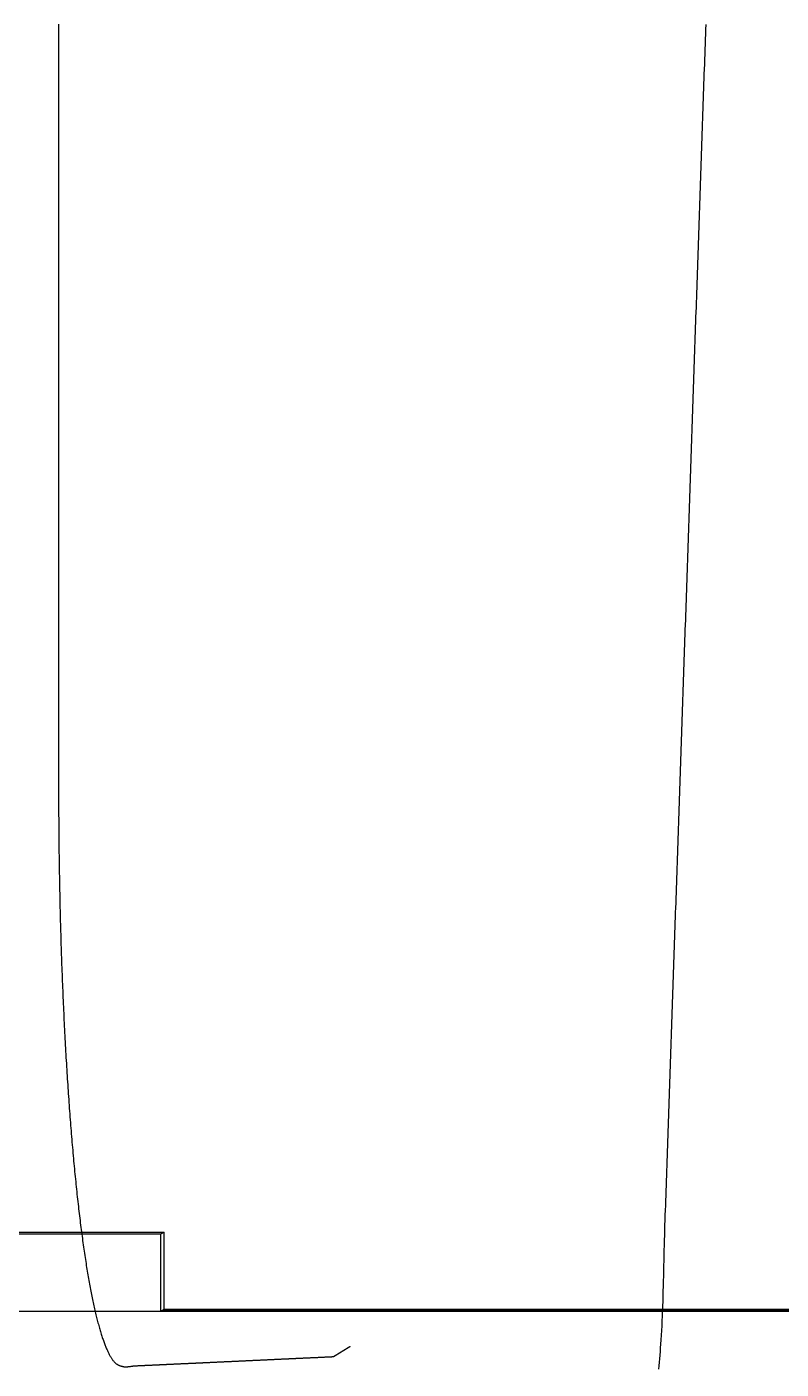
# Model space of a CAD drawing. Header units: millimetres. Extents: x -226 to 218, y -257 to 254.
# Drawn here: x -179.8 to -141.2, y -101.8 to -33.1 of the extents above; entities that cross this region are included whole.
import ezdxf

# ---------------------------------------------------------------- set-up
doc = ezdxf.new("R2010")
doc.units = ezdxf.units.MM
doc.layers.add('SKETCH', color=5, linetype='Continuous')
doc.layers.add('VISIBLE', color=7, linetype='Continuous')

msp = doc.modelspace()

# ---------------------------------------------------------------- linework, layer by layer
at = {"layer": 'SKETCH', "flags": 128}
for points in [[(-178.151, -32.928), (-178.151, -33.182), (-178.151, -33.436), (-178.151, -33.69), (-178.151, -33.944), (-178.151, -34.198), (-178.151, -34.451), (-178.151, -34.705), (-178.151, -34.959), (-178.151, -35.213), (-178.151, -35.467), (-178.151, -35.721), (-178.151, -35.974), (-178.151, -36.228), (-178.151, -36.482), (-178.151, -36.736), (-178.151, -36.99), (-178.151, -37.243), (-178.151, -37.497), (-178.151, -37.751), (-178.151, -38.005), (-178.151, -38.259), (-178.151, -38.512), (-178.151, -38.766), (-178.151, -39.02), (-178.151, -39.274), (-178.151, -39.528), (-178.151, -39.781), (-178.151, -40.035), (-178.151, -40.289), (-178.151, -40.543), (-178.151, -40.797), (-178.151, -41.05), (-178.151, -41.304), (-178.151, -41.558), (-178.151, -41.812), (-178.151, -42.066), (-178.151, -42.319), (-178.151, -42.573), (-178.151, -42.827), (-178.151, -43.081), (-178.151, -43.335), (-178.151, -43.588), (-178.151, -43.842), (-178.151, -44.096), (-178.151, -44.35), (-178.151, -44.603), (-178.151, -44.857), (-178.151, -45.111), (-178.151, -45.365), (-178.151, -45.619), (-178.151, -45.872), (-178.151, -46.126), (-178.151, -46.38), (-178.151, -46.634), (-178.151, -46.888), (-178.151, -47.141), (-178.151, -47.395), (-178.151, -47.649), (-178.151, -47.903), (-178.151, -48.157), (-178.151, -48.41), (-178.151, -48.664), (-178.151, -48.918), (-178.151, -49.172), (-178.151, -49.426), (-178.151, -49.679), (-178.151, -49.933), (-178.151, -50.187), (-178.151, -50.441), (-178.151, -50.695), (-178.151, -50.948), (-178.151, -51.202), (-178.151, -51.456), (-178.151, -51.71), (-178.151, -51.964), (-178.151, -52.217), (-178.151, -52.471), (-178.151, -52.725), (-178.151, -52.979), (-178.151, -53.233), (-178.151, -53.486), (-178.151, -53.74), (-178.151, -53.994), (-178.151, -54.248), (-178.151, -54.502), (-178.151, -54.756), (-178.151, -55.009), (-178.151, -55.263), (-178.151, -55.517), (-178.151, -55.771), (-178.151, -56.025), (-178.151, -56.279), (-178.151, -56.533), (-178.151, -56.786), (-178.151, -57.04), (-178.151, -57.294), (-178.151, -57.548), (-178.151, -57.802), (-178.151, -58.056), (-178.151, -58.309), (-178.151, -58.563), (-178.151, -58.817), (-178.151, -59.071), (-178.151, -59.325), (-178.151, -59.579), (-178.151, -59.832), (-178.151, -60.086), (-178.151, -60.34), (-178.151, -60.594), (-178.151, -60.848), (-178.151, -61.101), (-178.151, -61.355), (-178.151, -61.609), (-178.151, -61.863), (-178.151, -62.117), (-178.151, -62.37), (-178.151, -62.624), (-178.151, -62.878), (-178.151, -63.132), (-178.151, -63.386), (-178.151, -63.639), (-178.151, -63.893), (-178.151, -64.147), (-178.151, -64.401), (-178.151, -64.655), (-178.151, -64.908), (-178.151, -65.162), (-178.151, -65.416), (-178.151, -65.67), (-178.151, -65.925), (-178.152, -66.181), (-178.152, -66.439), (-178.152, -66.698), (-178.152, -66.957), (-178.152, -67.218), (-178.153, -67.479), (-178.153, -67.74), (-178.153, -68.002), (-178.154, -68.263), (-178.154, -68.523), (-178.154, -68.783), (-178.154, -69.042), (-178.155, -69.3), (-178.155, -69.556), (-178.155, -69.811), (-178.155, -70.064), (-178.155, -70.314), (-178.154, -70.563), (-178.154, -70.809), (-178.154, -71.052), (-178.153, -71.291), (-178.152, -71.528), (-178.151, -71.761), (-178.151, -71.954), (-178.15, -72.144), (-178.149, -72.332), (-178.148, -72.518), (-178.148, -72.702), (-178.147, -72.885), (-178.146, -73.065), (-178.145, -73.245), (-178.144, -73.423), (-178.143, -73.599), (-178.142, -73.775), (-178.141, -73.95), (-178.139, -74.124), (-178.138, -74.298), (-178.136, -74.471), (-178.135, -74.643), (-178.133, -74.816), (-178.131, -74.989), (-178.13, -75.161), (-178.127, -75.335), (-178.125, -75.508), (-178.123, -75.682), (-178.12, -75.857), (-178.118, -76.032), (-178.115, -76.209), (-178.112, -76.385), (-178.109, -76.561), (-178.106, -76.737), (-178.102, -76.913), (-178.099, -77.089), (-178.095, -77.264), (-178.092, -77.44), (-178.088, -77.615), (-178.084, -77.791), (-178.08, -77.966), (-178.076, -78.14), (-178.072, -78.315), (-178.068, -78.489), (-178.063, -78.664), (-178.059, -78.837), (-178.054, -79.011), (-178.049, -79.184), (-178.045, -79.357), (-178.04, -79.529), (-178.034, -79.701), (-178.029, -79.873), (-178.024, -80.044), (-178.019, -80.215), (-178.013, -80.386), (-178.007, -80.556), (-178.002, -80.726), (-177.996, -80.896), (-177.99, -81.066), (-177.984, -81.235), (-177.977, -81.405), (-177.971, -81.573), (-177.965, -81.742), (-177.958, -81.91), (-177.951, -82.078), (-177.945, -82.246), (-177.938, -82.413), (-177.931, -82.58), (-177.924, -82.746), (-177.917, -82.912), (-177.909, -83.078), (-177.902, -83.243), (-177.894, -83.407), (-177.887, -83.571), (-177.879, -83.735), (-177.871, -83.898), (-177.863, -84.06), (-177.855, -84.222), (-177.847, -84.384), (-177.839, -84.545), (-177.83, -84.706), (-177.822, -84.866), (-177.813, -85.026), (-177.805, -85.186), (-177.796, -85.345), (-177.787, -85.504), (-177.778, -85.662), (-177.769, -85.82), (-177.76, -85.978), (-177.75, -86.134), (-177.741, -86.291), (-177.731, -86.447), (-177.722, -86.602), (-177.712, -86.757), (-177.702, -86.911), (-177.692, -87.065), (-177.682, -87.218), (-177.672, -87.37), (-177.662, -87.522), (-177.652, -87.673), (-177.641, -87.823), (-177.631, -87.973), (-177.62, -88.122), (-177.61, -88.271), (-177.599, -88.419), (-177.588, -88.566), (-177.577, -88.714), (-177.566, -88.86), (-177.555, -89.006), (-177.544, -89.152), (-177.532, -89.297), (-177.521, -89.441), (-177.509, -89.585), (-177.498, -89.728), (-177.486, -89.87), (-177.474, -90.012), (-177.462, -90.153), (-177.45, -90.293), (-177.438, -90.433), (-177.426, -90.572), (-177.414, -90.71), (-177.401, -90.848), (-177.389, -90.985), (-177.376, -91.121), (-177.364, -91.256), (-177.351, -91.39), (-177.338, -91.524), (-177.326, -91.657), (-177.313, -91.789), (-177.3, -91.921), (-177.286, -92.052), (-177.273, -92.183), (-177.26, -92.313), (-177.247, -92.442), (-177.233, -92.57), (-177.219, -92.698), (-177.206, -92.825), (-177.192, -92.951), (-177.178, -93.077), (-177.164, -93.201), (-177.15, -93.325), (-177.136, -93.448), (-177.122, -93.571), (-177.108, -93.692), (-177.094, -93.813), (-177.079, -93.933), (-177.065, -94.052), (-177.05, -94.17), (-177.036, -94.287), (-177.021, -94.404), (-177.007, -94.519), (-176.992, -94.634), (-176.977, -94.748), (-176.962, -94.861), (-176.947, -94.974), (-176.932, -95.086), (-176.916, -95.197), (-176.901, -95.307), (-176.886, -95.417), (-176.87, -95.525), (-176.855, -95.633), (-176.839, -95.74), (-176.823, -95.846), (-176.808, -95.951), (-176.792, -96.056), (-176.776, -96.159), (-176.76, -96.262), (-176.744, -96.364), (-176.728, -96.464), (-176.712, -96.564), (-176.696, -96.663), (-176.68, -96.761), (-176.663, -96.858), (-176.647, -96.954), (-176.631, -97.049), (-176.614, -97.143), (-176.598, -97.237), (-176.581, -97.329), (-176.565, -97.421), (-176.548, -97.512), (-176.531, -97.601), (-176.514, -97.691), (-176.497, -97.779), (-176.481, -97.866), (-176.464, -97.952), (-176.447, -98.038), (-176.429, -98.122), (-176.412, -98.205), (-176.395, -98.288), (-176.378, -98.37), (-176.361, -98.45), (-176.343, -98.53), (-176.326, -98.609), (-176.308, -98.686), (-176.291, -98.763), (-176.273, -98.839), (-176.256, -98.913), (-176.238, -98.987), (-176.22, -99.059), (-176.203, -99.131), (-176.185, -99.202), (-176.167, -99.272), (-176.149, -99.341), (-176.131, -99.409), (-176.113, -99.476), (-176.095, -99.542), (-176.077, -99.607), (-176.058, -99.671), (-176.04, -99.734), (-176.022, -99.796), (-176.004, -99.857), (-175.985, -99.918), (-175.967, -99.977), (-175.948, -100.035), (-175.93, -100.092), (-175.911, -100.148), (-175.893, -100.203), (-175.874, -100.257), (-175.856, -100.31), (-175.837, -100.362), (-175.819, -100.413), (-175.8, -100.463), (-175.781, -100.511), (-175.763, -100.559), (-175.744, -100.606), (-175.725, -100.652), (-175.706, -100.697), (-175.688, -100.74), (-175.669, -100.783), (-175.65, -100.825), (-175.631, -100.866), (-175.612, -100.905), (-175.593, -100.944), (-175.574, -100.982), (-175.555, -101.018), (-175.536, -101.054), (-175.517, -101.088), (-175.498, -101.122), (-175.479, -101.154), (-175.46, -101.186), (-175.44, -101.216), (-175.421, -101.245), (-175.402, -101.273), (-175.383, -101.3), (-175.364, -101.326), (-175.345, -101.351), (-175.325, -101.375), (-175.306, -101.397), (-175.288, -101.418), (-175.269, -101.437), (-175.25, -101.455), (-175.231, -101.471), (-175.212, -101.487), (-175.193, -101.501), (-175.175, -101.514), (-175.156, -101.527), (-175.137, -101.538), (-175.118, -101.548), (-175.099, -101.558), (-175.08, -101.567), (-175.061, -101.576), (-175.041, -101.584), (-175.022, -101.591), (-175.002, -101.598), (-174.982, -101.604), (-174.962, -101.611), (-174.942, -101.617), (-174.921, -101.623), (-174.901, -101.629), (-174.88, -101.635), (-174.854, -101.641), (-174.828, -101.646), (-174.802, -101.65), (-174.775, -101.653), (-174.748, -101.655), (-174.721, -101.655), (-174.694, -101.655), (-174.666, -101.654), (-174.638, -101.653), (-174.61, -101.65), (-174.582, -101.648), (-174.553, -101.644), (-174.525, -101.641), (-174.496, -101.637), (-174.468, -101.633), (-174.439, -101.629), (-174.41, -101.625), (-174.382, -101.621), (-174.353, -101.617), (-174.325, -101.614), (-174.296, -101.61), (-174.268, -101.608), (-174.24, -101.605), (-174.212, -101.604), (-174.184, -101.602), (-174.156, -101.601), (-174.128, -101.6), (-174.101, -101.599), (-174.073, -101.597), (-174.045, -101.596), (-174.017, -101.595), (-173.989, -101.593), (-173.962, -101.592), (-173.934, -101.591), (-173.906, -101.59), (-173.878, -101.588), (-173.85, -101.587), (-173.823, -101.586), (-173.795, -101.584), (-173.767, -101.583), (-173.739, -101.582), (-173.711, -101.58), (-173.684, -101.579), (-173.656, -101.578), (-173.628, -101.577), (-173.6, -101.575), (-173.572, -101.574), (-173.545, -101.573), (-173.517, -101.571), (-173.489, -101.57), (-173.461, -101.569), (-173.433, -101.568), (-173.406, -101.566), (-173.378, -101.565), (-173.35, -101.564), (-173.322, -101.562), (-173.294, -101.561), (-173.267, -101.56), (-173.239, -101.559), (-173.211, -101.557), (-173.183, -101.556), (-173.156, -101.555), (-173.128, -101.553), (-173.1, -101.552), (-173.072, -101.551), (-173.044, -101.55), (-173.017, -101.548), (-172.989, -101.547), (-172.961, -101.546), (-172.933, -101.544), (-172.905, -101.543), (-172.878, -101.542), (-172.85, -101.541), (-172.822, -101.539), (-172.794, -101.538), (-172.767, -101.537), (-172.739, -101.535), (-172.711, -101.534), (-172.683, -101.533), (-172.655, -101.531), (-172.628, -101.53), (-172.6, -101.529), (-172.572, -101.528), (-172.544, -101.526), (-172.517, -101.525), (-172.489, -101.524), (-172.461, -101.522), (-172.433, -101.521), (-172.406, -101.52), (-172.378, -101.519), (-172.35, -101.517), (-172.322, -101.516), (-172.294, -101.515), (-172.267, -101.513), (-172.239, -101.512), (-172.211, -101.511), (-172.183, -101.51), (-172.156, -101.508), (-172.128, -101.507), (-172.1, -101.506), (-172.072, -101.504), (-172.045, -101.503), (-172.017, -101.502), (-171.989, -101.501), (-171.961, -101.499), (-171.934, -101.498), (-171.906, -101.497), (-171.878, -101.495), (-171.85, -101.494), (-171.823, -101.493), (-171.795, -101.492), (-171.767, -101.49), (-171.739, -101.489), (-171.712, -101.488), (-171.684, -101.486), (-171.656, -101.485), (-171.628, -101.484), (-171.601, -101.483), (-171.573, -101.481), (-171.545, -101.48), (-171.517, -101.479), (-171.49, -101.477), (-171.462, -101.476), (-171.434, -101.475), (-171.406, -101.474), (-171.379, -101.472), (-171.351, -101.471), (-171.323, -101.47), (-171.295, -101.468), (-171.268, -101.467), (-171.24, -101.466), (-171.212, -101.465), (-171.184, -101.463), (-171.157, -101.462), (-171.129, -101.461), (-171.101, -101.459), (-171.073, -101.458), (-171.046, -101.457), (-171.018, -101.456), (-170.99, -101.454), (-170.963, -101.453), (-170.935, -101.452), (-170.907, -101.45), (-170.879, -101.449), (-170.852, -101.448), (-170.824, -101.447), (-170.796, -101.445), (-170.768, -101.444), (-170.741, -101.443), (-170.713, -101.441), (-170.685, -101.44), (-170.658, -101.439), (-170.63, -101.437), (-170.602, -101.436), (-170.574, -101.435), (-170.547, -101.434), (-170.519, -101.432), (-170.491, -101.431), (-170.463, -101.43), (-170.436, -101.428), (-170.408, -101.427), (-170.38, -101.426), (-170.353, -101.425), (-170.325, -101.423), (-170.297, -101.422), (-170.269, -101.421), (-170.242, -101.419), (-170.214, -101.418), (-170.186, -101.417), (-170.159, -101.416), (-170.131, -101.414), (-170.103, -101.413), (-170.075, -101.412), (-170.048, -101.41), (-170.02, -101.409), (-169.992, -101.408), (-169.965, -101.407), (-169.937, -101.405), (-169.909, -101.404), (-169.882, -101.403), (-169.854, -101.401), (-169.826, -101.4), (-169.798, -101.399), (-169.771, -101.398), (-169.743, -101.396), (-169.715, -101.395), (-169.688, -101.394), (-169.66, -101.392), (-169.632, -101.391), (-169.605, -101.39), (-169.577, -101.389), (-169.549, -101.387), (-169.521, -101.386), (-169.494, -101.385), (-169.466, -101.383), (-169.438, -101.382), (-169.411, -101.381), (-169.383, -101.38), (-169.355, -101.378), (-169.328, -101.377), (-169.3, -101.376), (-169.272, -101.375), (-169.245, -101.373), (-169.217, -101.372), (-169.189, -101.371), (-169.162, -101.369), (-169.134, -101.368), (-169.106, -101.367), (-169.079, -101.366), (-169.051, -101.364), (-169.023, -101.363), (-168.995, -101.362), (-168.968, -101.36), (-168.94, -101.359), (-168.912, -101.358), (-168.885, -101.357), (-168.857, -101.355), (-168.829, -101.354), (-168.802, -101.353), (-168.774, -101.351), (-168.746, -101.35), (-168.718, -101.349), (-168.691, -101.348), (-168.663, -101.346), (-168.635, -101.345), (-168.608, -101.344), (-168.58, -101.342), (-168.552, -101.341), (-168.524, -101.34), (-168.497, -101.339), (-168.469, -101.337), (-168.441, -101.336), (-168.413, -101.335), (-168.386, -101.333), (-168.358, -101.332), (-168.33, -101.331), (-168.303, -101.33), (-168.275, -101.328), (-168.247, -101.327), (-168.22, -101.326), (-168.192, -101.324), (-168.164, -101.323), (-168.137, -101.322), (-168.109, -101.321), (-168.081, -101.319), (-168.054, -101.318), (-168.026, -101.317), (-167.998, -101.315), (-167.971, -101.314), (-167.943, -101.313), (-167.915, -101.312), (-167.888, -101.31), (-167.86, -101.309), (-167.832, -101.308), (-167.805, -101.306), (-167.777, -101.305), (-167.749, -101.304), (-167.722, -101.303), (-167.694, -101.301), (-167.666, -101.3), (-167.639, -101.299), (-167.611, -101.297), (-167.584, -101.296), (-167.556, -101.295), (-167.528, -101.294), (-167.501, -101.292), (-167.473, -101.291), (-167.445, -101.29), (-167.418, -101.288), (-167.39, -101.287), (-167.362, -101.286), (-167.335, -101.285), (-167.307, -101.283), (-167.279, -101.282), (-167.252, -101.281), (-167.224, -101.28), (-167.197, -101.278), (-167.169, -101.277), (-167.141, -101.276), (-167.114, -101.274), (-167.086, -101.273), (-167.058, -101.272), (-167.031, -101.271), (-167.003, -101.269), (-166.976, -101.268), (-166.948, -101.267), (-166.92, -101.265), (-166.893, -101.264), (-166.865, -101.263), (-166.837, -101.262), (-166.81, -101.26), (-166.782, -101.259), (-166.755, -101.258), (-166.727, -101.256), (-166.699, -101.255), (-166.672, -101.254), (-166.644, -101.253), (-166.616, -101.251), (-166.589, -101.25), (-166.561, -101.249), (-166.534, -101.247), (-166.506, -101.246), (-166.478, -101.245), (-166.451, -101.244), (-166.423, -101.242), (-166.395, -101.241), (-166.368, -101.24), (-166.34, -101.238), (-166.313, -101.237), (-166.285, -101.236), (-166.257, -101.235), (-166.23, -101.233), (-166.202, -101.232), (-166.175, -101.231), (-166.147, -101.23), (-166.119, -101.228), (-166.092, -101.227), (-166.064, -101.226), (-166.037, -101.224), (-166.009, -101.223), (-165.981, -101.222), (-165.954, -101.221), (-165.926, -101.219), (-165.898, -101.218), (-165.871, -101.217), (-165.843, -101.215), (-165.816, -101.214), (-165.788, -101.213), (-165.76, -101.212), (-165.733, -101.21), (-165.705, -101.209), (-165.678, -101.208), (-165.65, -101.206), (-165.622, -101.205), (-165.595, -101.204), (-165.567, -101.203), (-165.54, -101.201), (-165.512, -101.2), (-165.485, -101.199), (-165.457, -101.198), (-165.429, -101.196), (-165.402, -101.195), (-165.374, -101.194), (-165.347, -101.192), (-165.319, -101.191), (-165.291, -101.19), (-165.264, -101.189), (-165.236, -101.187), (-165.209, -101.186), (-165.181, -101.185), (-165.153, -101.183), (-165.126, -101.182), (-165.098, -101.181), (-165.071, -101.18), (-165.043, -101.178), (-165.016, -101.177), (-164.988, -101.176), (-164.96, -101.174), (-164.933, -101.173), (-164.905, -101.172), (-164.877, -101.171), (-164.848, -101.169), (-164.818, -101.168), (-164.787, -101.166), (-164.756, -101.165), (-164.724, -101.164), (-164.692, -101.162), (-164.66, -101.161), (-164.627, -101.159), (-164.595, -101.158), (-164.563, -101.156), (-164.532, -101.155), (-164.501, -101.153), (-164.471, -101.152), (-164.442, -101.151), (-164.414, -101.149), (-164.387, -101.148), (-164.361, -101.147), (-164.337, -101.146), (-164.315, -101.145), (-164.294, -101.144), (-164.275, -101.143), (-164.258, -101.142), (-164.244, -101.141), (-164.239, -101.141), (-164.235, -101.141), (-164.23, -101.141), (-164.227, -101.14), (-164.223, -101.14), (-164.219, -101.14), (-164.216, -101.14), (-164.213, -101.14), (-164.21, -101.14), (-164.207, -101.139), (-164.204, -101.139), (-164.201, -101.139), (-164.199, -101.139), (-164.196, -101.139), (-164.194, -101.139), (-164.191, -101.139), (-164.189, -101.138), (-164.186, -101.138), (-164.184, -101.138), (-164.182, -101.138), (-164.179, -101.138), (-164.177, -101.138), (-164.174, -101.138), (-164.172, -101.137), (-164.169, -101.137), (-164.167, -101.137), (-164.164, -101.137), (-164.162, -101.137), (-164.159, -101.137), (-164.157, -101.136), (-164.154, -101.136), (-164.152, -101.136), (-164.15, -101.136), (-164.148, -101.136), (-164.145, -101.136), (-164.143, -101.136), (-164.141, -101.135), (-164.139, -101.135), (-164.137, -101.135), (-164.135, -101.135), (-164.132, -101.135), (-164.13, -101.135), (-164.128, -101.134), (-164.126, -101.134), (-164.125, -101.134), (-164.123, -101.134), (-164.121, -101.134), (-164.119, -101.134), (-164.117, -101.133), (-164.115, -101.133), (-164.114, -101.133), (-164.112, -101.133), (-164.11, -101.133), (-164.108, -101.133), (-164.107, -101.133), (-164.105, -101.132), (-164.104, -101.132), (-164.102, -101.132), (-164.101, -101.132), (-164.099, -101.132), (-164.098, -101.132), (-164.096, -101.131), (-164.095, -101.131), (-164.093, -101.131), (-164.092, -101.131), (-164.091, -101.131), (-164.09, -101.131), (-164.088, -101.13), (-164.087, -101.13), (-164.086, -101.13), (-164.085, -101.13), (-164.084, -101.13), (-164.083, -101.13), (-164.082, -101.13), (-164.081, -101.129), (-164.08, -101.129), (-164.08, -101.129), (-164.079, -101.129), (-164.078, -101.129), (-164.077, -101.129), (-164.077, -101.129), (-164.076, -101.128), (-164.076, -101.128), (-164.075, -101.128), (-164.075, -101.128), (-164.074, -101.128), (-164.074, -101.128), (-164.073, -101.128), (-164.073, -101.127), (-164.072, -101.127), (-164.072, -101.127), (-164.071, -101.127), (-164.071, -101.127), (-164.07, -101.127), (-164.069, -101.126), (-164.069, -101.126), (-164.067, -101.125), (-164.065, -101.125), (-164.063, -101.124), (-164.061, -101.123), (-164.059, -101.122), (-164.057, -101.12), (-164.055, -101.119), (-164.053, -101.118), (-164.051, -101.117), (-164.049, -101.115), (-164.047, -101.114), (-164.045, -101.113), (-164.042, -101.111), (-164.04, -101.11), (-164.038, -101.108), (-164.036, -101.107), (-164.034, -101.105), (-164.032, -101.104), (-164.03, -101.102), (-164.027, -101.101), (-164.025, -101.099), (-164.023, -101.098), (-164.021, -101.097), (-164.019, -101.095), (-164.017, -101.094), (-164.015, -101.093), (-164.013, -101.092), (-164.011, -101.09), (-164.009, -101.089), (-164.007, -101.088), (-164.004, -101.086), (-164.002, -101.085), (-164, -101.084), (-163.998, -101.083), (-163.996, -101.081), (-163.994, -101.08), (-163.992, -101.079), (-163.99, -101.077), (-163.988, -101.076), (-163.986, -101.075), (-163.984, -101.074), (-163.982, -101.072), (-163.98, -101.071), (-163.978, -101.07), (-163.975, -101.068), (-163.973, -101.067), (-163.971, -101.066), (-163.969, -101.065), (-163.967, -101.063), (-163.965, -101.062), (-163.963, -101.061), (-163.961, -101.06), (-163.959, -101.058), (-163.957, -101.057), (-163.955, -101.056), (-163.953, -101.054), (-163.951, -101.053), (-163.948, -101.052), (-163.946, -101.051), (-163.944, -101.049), (-163.942, -101.048), (-163.94, -101.047), (-163.938, -101.045), (-163.936, -101.044), (-163.934, -101.043), (-163.932, -101.042), (-163.93, -101.04), (-163.928, -101.039), (-163.926, -101.038), (-163.924, -101.037), (-163.922, -101.035), (-163.919, -101.034), (-163.917, -101.033), (-163.915, -101.031), (-163.913, -101.03), (-163.911, -101.029), (-163.909, -101.028), (-163.907, -101.026), (-163.905, -101.025), (-163.903, -101.024), (-163.901, -101.022), (-163.899, -101.021), (-163.897, -101.02), (-163.895, -101.019), (-163.892, -101.017), (-163.89, -101.016), (-163.888, -101.015), (-163.886, -101.014), (-163.884, -101.012), (-163.882, -101.011), (-163.88, -101.01), (-163.878, -101.008), (-163.876, -101.007), (-163.874, -101.006), (-163.872, -101.005), (-163.87, -101.003), (-163.868, -101.002), (-163.866, -101.001), (-163.863, -100.999), (-163.861, -100.998), (-163.859, -100.997), (-163.857, -100.996), (-163.855, -100.994), (-163.853, -100.993), (-163.851, -100.992), (-163.849, -100.991), (-163.847, -100.989), (-163.845, -100.988), (-163.843, -100.987), (-163.841, -100.985), (-163.839, -100.984), (-163.837, -100.983), (-163.834, -100.982), (-163.832, -100.98), (-163.83, -100.979), (-163.828, -100.978), (-163.826, -100.977), (-163.824, -100.975), (-163.822, -100.974), (-163.82, -100.973), (-163.818, -100.971), (-163.816, -100.97), (-163.814, -100.969), (-163.812, -100.968), (-163.81, -100.966), (-163.808, -100.965), (-163.805, -100.964), (-163.803, -100.962), (-163.801, -100.961), (-163.799, -100.96), (-163.797, -100.959), (-163.795, -100.957), (-163.793, -100.956), (-163.791, -100.955), (-163.789, -100.954), (-163.787, -100.952), (-163.785, -100.951), (-163.783, -100.95), (-163.781, -100.948), (-163.779, -100.947), (-163.776, -100.946), (-163.774, -100.945), (-163.772, -100.943), (-163.77, -100.942), (-163.768, -100.941), (-163.766, -100.939), (-163.764, -100.938), (-163.762, -100.937), (-163.76, -100.936), (-163.758, -100.934), (-163.756, -100.933), (-163.754, -100.932), (-163.752, -100.931), (-163.75, -100.929), (-163.748, -100.928), (-163.745, -100.927), (-163.743, -100.925), (-163.741, -100.924), (-163.739, -100.923), (-163.737, -100.922), (-163.735, -100.92), (-163.733, -100.919), (-163.731, -100.918), (-163.729, -100.917), (-163.727, -100.915), (-163.725, -100.914), (-163.723, -100.913), (-163.721, -100.911), (-163.719, -100.91), (-163.716, -100.909), (-163.714, -100.908), (-163.712, -100.906), (-163.71, -100.905), (-163.708, -100.904), (-163.706, -100.903), (-163.704, -100.901), (-163.702, -100.9), (-163.7, -100.899), (-163.698, -100.897), (-163.696, -100.896), (-163.694, -100.895), (-163.692, -100.894), (-163.69, -100.892), (-163.688, -100.891), (-163.685, -100.89), (-163.683, -100.889), (-163.681, -100.887), (-163.679, -100.886), (-163.677, -100.885), (-163.675, -100.883), (-163.673, -100.882), (-163.671, -100.881), (-163.669, -100.88), (-163.667, -100.878), (-163.665, -100.877), (-163.663, -100.876), (-163.661, -100.874), (-163.659, -100.873), (-163.657, -100.872), (-163.654, -100.871), (-163.652, -100.869), (-163.65, -100.868), (-163.648, -100.867), (-163.646, -100.866), (-163.644, -100.864), (-163.642, -100.863), (-163.64, -100.862), (-163.638, -100.86), (-163.636, -100.859), (-163.634, -100.858), (-163.632, -100.857), (-163.63, -100.855), (-163.628, -100.854), (-163.626, -100.853), (-163.623, -100.852), (-163.621, -100.85), (-163.619, -100.849), (-163.617, -100.848), (-163.615, -100.846), (-163.613, -100.845), (-163.611, -100.844), (-163.609, -100.843), (-163.607, -100.841), (-163.605, -100.84), (-163.603, -100.839), (-163.601, -100.838), (-163.599, -100.836), (-163.597, -100.835), (-163.595, -100.834), (-163.592, -100.832), (-163.59, -100.831), (-163.588, -100.83), (-163.586, -100.829), (-163.584, -100.827), (-163.582, -100.826), (-163.58, -100.825), (-163.578, -100.824), (-163.576, -100.822), (-163.574, -100.821), (-163.572, -100.82), (-163.57, -100.818), (-163.568, -100.817), (-163.566, -100.816), (-163.564, -100.815), (-163.562, -100.813), (-163.559, -100.812), (-163.557, -100.811), (-163.555, -100.81), (-163.553, -100.808), (-163.551, -100.807), (-163.549, -100.806), (-163.547, -100.804), (-163.545, -100.803), (-163.543, -100.802), (-163.541, -100.801), (-163.539, -100.799), (-163.537, -100.798), (-163.535, -100.797), (-163.533, -100.796), (-163.531, -100.794), (-163.529, -100.793), (-163.526, -100.792), (-163.524, -100.79), (-163.522, -100.789), (-163.52, -100.788), (-163.518, -100.787), (-163.516, -100.785), (-163.514, -100.784), (-163.512, -100.783), (-163.51, -100.782), (-163.508, -100.78), (-163.506, -100.779), (-163.504, -100.778), (-163.502, -100.776), (-163.5, -100.775), (-163.498, -100.774), (-163.495, -100.773), (-163.493, -100.771), (-163.491, -100.77), (-163.489, -100.769), (-163.487, -100.768), (-163.485, -100.766), (-163.483, -100.765), (-163.481, -100.764), (-163.479, -100.763), (-163.477, -100.761), (-163.475, -100.76), (-163.473, -100.759), (-163.471, -100.757), (-163.469, -100.756), (-163.467, -100.755), (-163.465, -100.754), (-163.463, -100.752), (-163.46, -100.751), (-163.458, -100.75), (-163.456, -100.749), (-163.454, -100.747), (-163.452, -100.746), (-163.45, -100.745), (-163.448, -100.743), (-163.446, -100.742), (-163.444, -100.741), (-163.442, -100.74), (-163.44, -100.738), (-163.438, -100.737), (-163.436, -100.736), (-163.434, -100.735), (-163.432, -100.733), (-163.43, -100.732), (-163.427, -100.731), (-163.425, -100.729), (-163.423, -100.728), (-163.421, -100.727), (-163.419, -100.726), (-163.417, -100.724), (-163.415, -100.723), (-163.413, -100.722), (-163.411, -100.721), (-163.409, -100.719), (-163.407, -100.718), (-163.405, -100.717), (-163.403, -100.715), (-163.401, -100.714), (-163.399, -100.713), (-163.397, -100.712), (-163.394, -100.71), (-163.392, -100.709), (-163.39, -100.708), (-163.388, -100.707), (-163.386, -100.705), (-163.384, -100.704), (-163.382, -100.703), (-163.38, -100.702), (-163.378, -100.7), (-163.376, -100.699), (-163.374, -100.698), (-163.372, -100.696), (-163.37, -100.695), (-163.368, -100.694), (-163.366, -100.693), (-163.364, -100.691), (-163.362, -100.69), (-163.359, -100.689), (-163.357, -100.688), (-163.355, -100.686), (-163.353, -100.685), (-163.351, -100.684), (-163.349, -100.682), (-163.347, -100.681), (-163.345, -100.68), (-163.343, -100.679), (-163.341, -100.677), (-163.339, -100.676), (-163.337, -100.675), (-163.335, -100.674), (-163.333, -100.672), (-163.331, -100.671), (-163.329, -100.67), (-163.327, -100.669), (-163.324, -100.667), (-163.322, -100.666), (-163.32, -100.665), (-163.318, -100.663), (-163.316, -100.662), (-163.314, -100.661), (-163.312, -100.66), (-163.31, -100.658), (-163.308, -100.657), (-163.306, -100.656), (-163.304, -100.655), (-163.302, -100.653), (-163.3, -100.652), (-163.298, -100.651), (-163.296, -100.65), (-163.294, -100.648), (-163.292, -100.647), (-163.289, -100.646), (-163.287, -100.644), (-163.285, -100.643), (-163.283, -100.642), (-163.281, -100.641), (-163.279, -100.639), (-163.277, -100.638), (-163.275, -100.637), (-163.273, -100.636), (-163.271, -100.634), (-163.269, -100.633), (-163.267, -100.632), (-163.265, -100.63), (-163.263, -100.629), (-163.261, -100.628), (-163.259, -100.627), (-163.257, -100.625), (-163.255, -100.624), (-163.252, -100.623), (-163.25, -100.622), (-163.248, -100.62), (-163.246, -100.619), (-163.244, -100.618), (-163.242, -100.617), (-163.24, -100.615), (-163.238, -100.614), (-163.236, -100.613), (-163.234, -100.611), (-163.232, -100.61), (-163.23, -100.609), (-163.228, -100.608), (-163.226, -100.606)], [(-145.031, -32.939), (-145.04, -33.193), (-145.048, -33.447), (-145.057, -33.701), (-145.066, -33.955), (-145.074, -34.209), (-145.083, -34.463), (-145.092, -34.717), (-145.1, -34.971), (-145.109, -35.225), (-145.118, -35.48), (-145.126, -35.734), (-145.135, -35.988), (-145.144, -36.242), (-145.153, -36.496), (-145.161, -36.75), (-145.17, -37.004), (-145.179, -37.258), (-145.187, -37.512), (-145.196, -37.766), (-145.205, -38.02), (-145.213, -38.274), (-145.222, -38.528), (-145.231, -38.782), (-145.24, -39.036), (-145.248, -39.291), (-145.257, -39.545), (-145.266, -39.799), (-145.274, -40.053), (-145.283, -40.307), (-145.292, -40.561), (-145.3, -40.815), (-145.309, -41.069), (-145.318, -41.323), (-145.326, -41.577), (-145.335, -41.831), (-145.344, -42.085), (-145.352, -42.339), (-145.361, -42.593), (-145.37, -42.847), (-145.379, -43.101), (-145.387, -43.355), (-145.396, -43.609), (-145.405, -43.863), (-145.413, -44.117), (-145.422, -44.371), (-145.431, -44.625), (-145.439, -44.879), (-145.448, -45.133), (-145.457, -45.387), (-145.465, -45.641), (-145.474, -45.895), (-145.483, -46.149), (-145.491, -46.403), (-145.5, -46.657), (-145.509, -46.911), (-145.518, -47.165), (-145.526, -47.419), (-145.535, -47.673), (-145.544, -47.927), (-145.552, -48.181), (-145.561, -48.435), (-145.57, -48.69), (-145.578, -48.944), (-145.587, -49.198), (-145.596, -49.452), (-145.604, -49.706), (-145.613, -49.96), (-145.622, -50.214), (-145.63, -50.468), (-145.639, -50.722), (-145.648, -50.976), (-145.657, -51.23), (-145.665, -51.484), (-145.674, -51.738), (-145.683, -51.992), (-145.691, -52.246), (-145.7, -52.5), (-145.708, -52.754), (-145.717, -53.008), (-145.726, -53.262), (-145.734, -53.516), (-145.743, -53.77), (-145.752, -54.024), (-145.76, -54.278), (-145.769, -54.532), (-145.778, -54.786), (-145.786, -55.041), (-145.795, -55.295), (-145.803, -55.549), (-145.812, -55.803), (-145.821, -56.057), (-145.829, -56.311), (-145.838, -56.565), (-145.847, -56.819), (-145.855, -57.073), (-145.864, -57.327), (-145.873, -57.581), (-145.881, -57.835), (-145.89, -58.089), (-145.899, -58.343), (-145.907, -58.597), (-145.916, -58.851), (-145.925, -59.105), (-145.933, -59.359), (-145.942, -59.613), (-145.951, -59.867), (-145.959, -60.121), (-145.968, -60.375), (-145.977, -60.629), (-145.985, -60.883), (-145.994, -61.137), (-146.003, -61.391), (-146.012, -61.645), (-146.02, -61.899), (-146.029, -62.153), (-146.038, -62.407), (-146.046, -62.661), (-146.055, -62.915), (-146.064, -63.169), (-146.072, -63.423), (-146.081, -63.677), (-146.09, -63.931), (-146.098, -64.185), (-146.107, -64.439), (-146.116, -64.693), (-146.125, -64.947), (-146.133, -65.201), (-146.142, -65.455), (-146.151, -65.709), (-146.159, -65.963), (-146.168, -66.217), (-146.177, -66.471), (-146.185, -66.725), (-146.194, -66.979), (-146.203, -67.233), (-146.211, -67.487), (-146.22, -67.741), (-146.229, -67.995), (-146.237, -68.249), (-146.246, -68.503), (-146.255, -68.757), (-146.264, -69.011), (-146.272, -69.265), (-146.281, -69.519), (-146.29, -69.773), (-146.298, -70.027), (-146.307, -70.281), (-146.316, -70.535), (-146.324, -70.789), (-146.333, -71.043), (-146.342, -71.297), (-146.35, -71.551), (-146.359, -71.805), (-146.368, -72.059), (-146.376, -72.313), (-146.385, -72.567), (-146.394, -72.821), (-146.402, -73.075), (-146.411, -73.329), (-146.42, -73.583), (-146.429, -73.837), (-146.437, -74.091), (-146.446, -74.344), (-146.455, -74.598), (-146.463, -74.852), (-146.472, -75.106), (-146.481, -75.36), (-146.489, -75.614), (-146.498, -75.868), (-146.507, -76.122), (-146.515, -76.376), (-146.524, -76.63), (-146.533, -76.884), (-146.541, -77.138), (-146.55, -77.392), (-146.559, -77.646), (-146.567, -77.9), (-146.576, -78.154), (-146.585, -78.408), (-146.594, -78.662), (-146.602, -78.916), (-146.611, -79.17), (-146.62, -79.424), (-146.628, -79.678), (-146.637, -79.932), (-146.646, -80.186), (-146.654, -80.44), (-146.663, -80.694), (-146.672, -80.948), (-146.68, -81.202), (-146.689, -81.456), (-146.698, -81.71), (-146.706, -81.964), (-146.715, -82.218), (-146.724, -82.471), (-146.732, -82.725), (-146.741, -82.979), (-146.75, -83.233), (-146.758, -83.487), (-146.767, -83.741), (-146.776, -83.995), (-146.784, -84.249), (-146.793, -84.503), (-146.802, -84.757), (-146.81, -85.011), (-146.819, -85.265), (-146.827, -85.519), (-146.836, -85.773), (-146.845, -86.027), (-146.853, -86.281), (-146.862, -86.535), (-146.871, -86.789), (-146.879, -87.043), (-146.888, -87.297), (-146.897, -87.551), (-146.905, -87.805), (-146.914, -88.059), (-146.923, -88.313), (-146.931, -88.567), (-146.94, -88.821), (-146.949, -89.075), (-146.957, -89.328), (-146.966, -89.582), (-146.975, -89.836), (-146.983, -90.09), (-146.992, -90.344), (-147.001, -90.598), (-147.009, -90.852), (-147.018, -91.106), (-147.027, -91.36), (-147.035, -91.614), (-147.044, -91.868), (-147.053, -92.122), (-147.061, -92.376), (-147.07, -92.63), (-147.079, -92.884), (-147.087, -93.138), (-147.096, -93.392), (-147.105, -93.646), (-147.114, -93.9), (-147.122, -94.153), (-147.131, -94.407), (-147.139, -94.662), (-147.147, -94.919), (-147.154, -95.177), (-147.161, -95.437), (-147.168, -95.697), (-147.174, -95.959), (-147.18, -96.22), (-147.186, -96.483), (-147.192, -96.745), (-147.198, -97.006), (-147.204, -97.268), (-147.21, -97.528), (-147.217, -97.788), (-147.224, -98.046), (-147.232, -98.303), (-147.241, -98.558), (-147.25, -98.81), (-147.259, -99.061), (-147.27, -99.309), (-147.282, -99.554), (-147.294, -99.796), (-147.308, -100.035), (-147.323, -100.27), (-147.339, -100.502), (-147.353, -100.691), (-147.367, -100.877), (-147.381, -101.061), (-147.395, -101.243), (-147.409, -101.423), (-147.423, -101.601), (-147.438, -101.777)]]:
    msp.add_lwpolyline(points, dxfattribs=at)
at = {"layer": 'VISIBLE'}
for p, q in [((-188.53, -94.759), (-172.737, -94.759)), ((-172.908, -94.852), (-172.737, -94.759)), ((-172.737, -98.707), (-172.737, -94.759)), ((-188.717, -94.852), (-172.908, -94.852)), ((-172.908, -98.804), (-172.908, -94.852)), ((-192.669, -98.804), (192.669, -98.804)), ((-172.908, -98.804), (-172.737, -98.707)), ((-172.844, -98.768), (172.844, -98.768)), ((-172.801, -98.743), (172.801, -98.743)), ((-172.737, -98.707), (172.737, -98.707))]:
    msp.add_line(p, q, dxfattribs=at)

doc.saveas('drawing.dxf')
